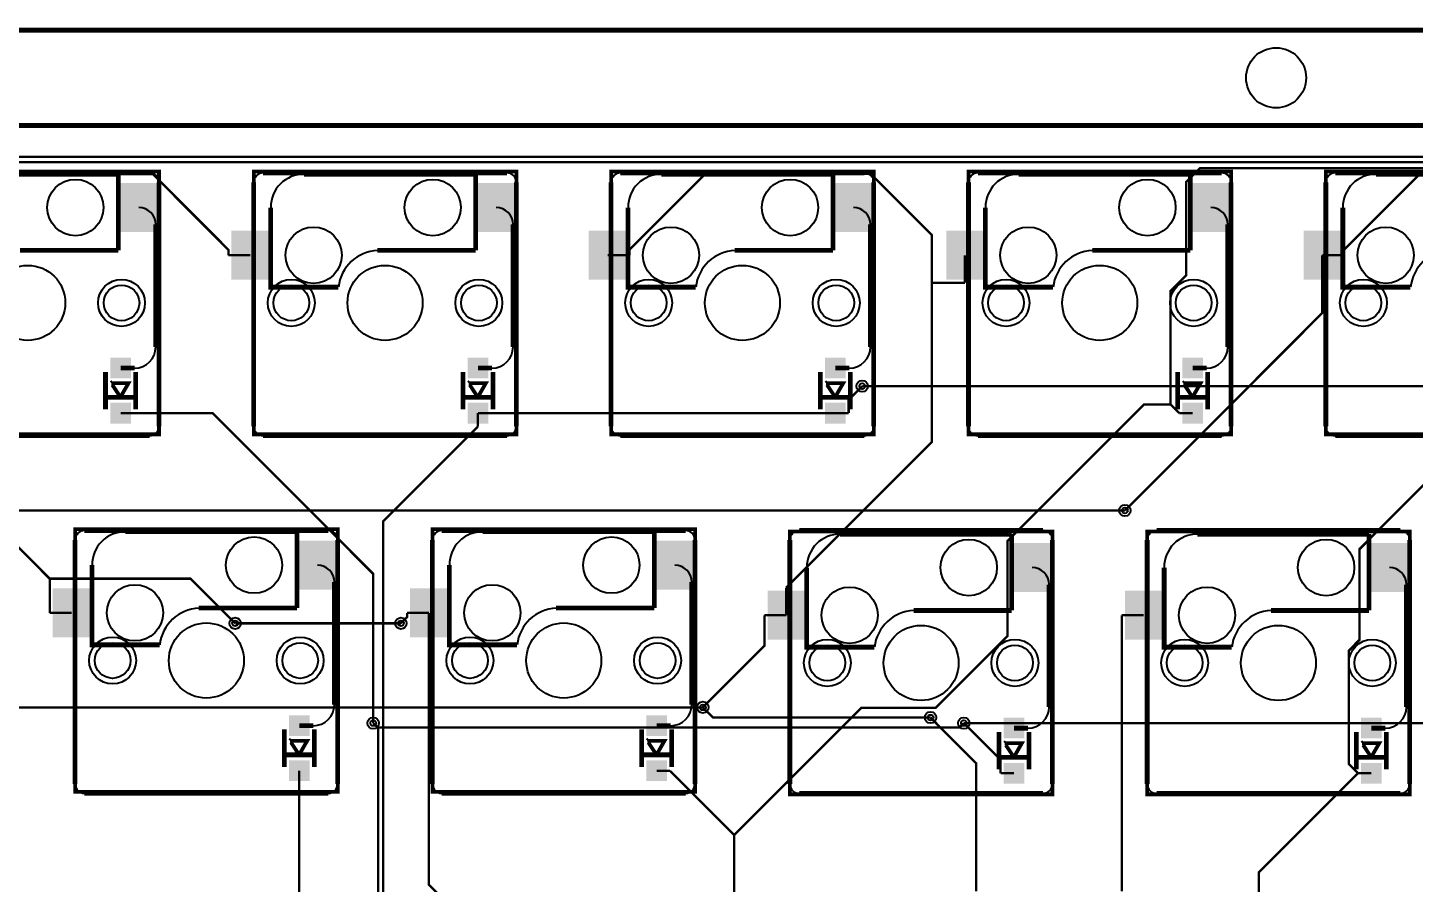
# Model space of a CAD drawing. Header units: millimetres. Extents: x -34 to 290, y -3 to 102.
# Drawn here: x 30 to 103.9, y 54.9 to 100.5 of the extents above; entities that cross this region are included whole.
import ezdxf

# ---------------------------------------------------------------- set-up
doc = ezdxf.new("R2010")
doc.units = ezdxf.units.MM
for name, color, linetype, true_color in [('BoardOutLine', 6, 'Continuous', 0xff00ff), ('BottomLayer', 5, 'Continuous', 0x0000ff), ('BottomPasteMaskLayer', 7, 'Continuous', 0x800000), ('BottomSilkLayer', 7, 'Continuous', 0x66cc33), ('BottomSolderMaskLayer', 7, 'Continuous', 0xaa00ff), ('Hole', 7, 'Continuous', 0x222222), ('Multi-Layer', 7, 'Continuous', 0xc0c0c0), ('TopLayer', 1, 'Continuous', 0xff0000), ('TopSilkLayer', 7, 'Continuous', 0xffcc00)]:
    doc.layers.add(name, color=color, linetype=linetype, true_color=true_color)

msp = doc.modelspace()

# ---------------------------------------------------------------- hatches: boundary and pattern name
at = {"layer": 'BottomLayer'}
for points in [[(36.841, 89.632), (34.941, 89.632), (34.941, 92.132), (36.841, 92.132)], [(55.891, 89.632), (53.991, 89.632), (53.991, 92.132), (55.891, 92.132)], [(74.941, 89.632), (73.041, 89.632), (73.041, 92.132), (74.941, 92.132)], [(93.991, 89.632), (92.091, 89.632), (92.091, 92.132), (93.991, 92.132)], [(42.785, 87.092), (40.885, 87.092), (40.885, 89.592), (42.785, 89.592)], [(61.835, 87.092), (59.935, 87.092), (59.935, 89.592), (61.835, 89.592)], [(80.885, 87.092), (78.985, 87.092), (78.985, 89.592), (80.885, 89.592)], [(99.935, 87.092), (98.035, 87.092), (98.035, 89.592), (99.935, 89.592)], [(35.421, 82.828), (35.421, 81.828), (34.421, 81.828), (34.421, 82.828)], [(54.471, 82.828), (54.471, 81.828), (53.471, 81.828), (53.471, 82.828)], [(73.521, 82.828), (73.521, 81.828), (72.521, 81.828), (72.521, 82.828)], [(92.571, 82.828), (92.571, 81.828), (91.571, 81.828), (91.571, 82.828)], [(35.421, 80.428), (35.421, 79.428), (34.421, 79.428), (34.421, 80.428)], [(54.471, 80.428), (54.471, 79.428), (53.471, 79.428), (53.471, 80.428)], [(73.521, 80.428), (73.521, 79.428), (72.521, 79.428), (72.521, 80.428)], [(92.571, 80.428), (92.571, 79.428), (91.571, 79.428), (91.571, 80.428)], [(46.366, 70.582), (44.466, 70.582), (44.466, 73.082), (46.366, 73.082)], [(65.416, 70.582), (63.516, 70.582), (63.516, 73.082), (65.416, 73.082)], [(84.466, 70.455), (82.566, 70.455), (82.566, 72.955), (84.466, 72.955)], [(103.516, 70.455), (101.616, 70.455), (101.616, 72.955), (103.516, 72.955)], [(33.26, 68.042), (31.36, 68.042), (31.36, 70.542), (33.26, 70.542)], [(52.31, 68.042), (50.41, 68.042), (50.41, 70.542), (52.31, 70.542)], [(71.36, 67.915), (69.46, 67.915), (69.46, 70.415), (71.36, 70.415)], [(90.41, 67.915), (88.51, 67.915), (88.51, 70.415), (90.41, 70.415)], [(44.946, 63.778), (44.946, 62.778), (43.946, 62.778), (43.946, 63.778)], [(63.996, 63.778), (63.996, 62.778), (62.996, 62.778), (62.996, 63.778)], [(83.046, 63.651), (83.046, 62.651), (82.046, 62.651), (82.046, 63.651)], [(102.096, 63.651), (102.096, 62.651), (101.096, 62.651), (101.096, 63.651)], [(44.946, 61.378), (44.946, 60.378), (43.946, 60.378), (43.946, 61.378)], [(63.996, 61.378), (63.996, 60.378), (62.996, 60.378), (62.996, 61.378)], [(83.046, 61.251), (83.046, 60.251), (82.046, 60.251), (82.046, 61.251)], [(102.096, 61.251), (102.096, 60.251), (101.096, 60.251), (101.096, 61.251)]]:
    msp.add_hatch(color=256, dxfattribs=at).paths.add_polyline_path(points)
at = {"layer": 'BottomPasteMaskLayer'}
for points in [[(36.841, 89.632), (34.941, 89.632), (34.941, 92.132), (36.841, 92.132)], [(55.891, 89.632), (53.991, 89.632), (53.991, 92.132), (55.891, 92.132)], [(74.941, 89.632), (73.041, 89.632), (73.041, 92.132), (74.941, 92.132)], [(93.991, 89.632), (92.091, 89.632), (92.091, 92.132), (93.991, 92.132)], [(42.785, 87.092), (40.885, 87.092), (40.885, 89.592), (42.785, 89.592)], [(61.835, 87.092), (59.935, 87.092), (59.935, 89.592), (61.835, 89.592)], [(80.885, 87.092), (78.985, 87.092), (78.985, 89.592), (80.885, 89.592)], [(99.935, 87.092), (98.035, 87.092), (98.035, 89.592), (99.935, 89.592)], [(35.421, 82.828), (35.421, 81.828), (34.421, 81.828), (34.421, 82.828)], [(54.471, 82.828), (54.471, 81.828), (53.471, 81.828), (53.471, 82.828)], [(73.521, 82.828), (73.521, 81.828), (72.521, 81.828), (72.521, 82.828)], [(92.571, 82.828), (92.571, 81.828), (91.571, 81.828), (91.571, 82.828)], [(35.421, 80.428), (35.421, 79.428), (34.421, 79.428), (34.421, 80.428)], [(54.471, 80.428), (54.471, 79.428), (53.471, 79.428), (53.471, 80.428)], [(73.521, 80.428), (73.521, 79.428), (72.521, 79.428), (72.521, 80.428)], [(92.571, 80.428), (92.571, 79.428), (91.571, 79.428), (91.571, 80.428)], [(46.366, 70.582), (44.466, 70.582), (44.466, 73.082), (46.366, 73.082)], [(65.416, 70.582), (63.516, 70.582), (63.516, 73.082), (65.416, 73.082)], [(84.466, 70.455), (82.566, 70.455), (82.566, 72.955), (84.466, 72.955)], [(103.516, 70.455), (101.616, 70.455), (101.616, 72.955), (103.516, 72.955)], [(33.26, 68.042), (31.36, 68.042), (31.36, 70.542), (33.26, 70.542)], [(52.31, 68.042), (50.41, 68.042), (50.41, 70.542), (52.31, 70.542)], [(71.36, 67.915), (69.46, 67.915), (69.46, 70.415), (71.36, 70.415)], [(90.41, 67.915), (88.51, 67.915), (88.51, 70.415), (90.41, 70.415)], [(44.946, 63.778), (44.946, 62.778), (43.946, 62.778), (43.946, 63.778)], [(63.996, 63.778), (63.996, 62.778), (62.996, 62.778), (62.996, 63.778)], [(83.046, 63.651), (83.046, 62.651), (82.046, 62.651), (82.046, 63.651)], [(102.096, 63.651), (102.096, 62.651), (101.096, 62.651), (101.096, 63.651)], [(44.946, 61.378), (44.946, 60.378), (43.946, 60.378), (43.946, 61.378)], [(63.996, 61.378), (63.996, 60.378), (62.996, 60.378), (62.996, 61.378)], [(83.046, 61.251), (83.046, 60.251), (82.046, 60.251), (82.046, 61.251)], [(102.096, 61.251), (102.096, 60.251), (101.096, 60.251), (101.096, 61.251)]]:
    msp.add_hatch(color=256, dxfattribs=at).paths.add_polyline_path(points)
at = {"layer": 'BottomSolderMaskLayer'}
for points in [[(36.892, 89.581), (34.891, 89.581), (34.891, 92.183), (36.892, 92.183)], [(55.942, 89.581), (53.941, 89.581), (53.941, 92.183), (55.942, 92.183)], [(74.992, 89.581), (72.991, 89.581), (72.991, 92.183), (74.992, 92.183)], [(94.042, 89.581), (92.041, 89.581), (92.041, 92.183), (94.042, 92.183)], [(42.836, 87.041), (40.834, 87.041), (40.834, 89.643), (42.836, 89.643)], [(61.886, 87.041), (59.884, 87.041), (59.884, 89.643), (61.886, 89.643)], [(80.936, 87.041), (78.934, 87.041), (78.934, 89.643), (80.936, 89.643)], [(99.986, 87.041), (97.984, 87.041), (97.984, 89.643), (99.986, 89.643)], [(35.472, 82.879), (35.472, 81.777), (34.37, 81.777), (34.37, 82.879)], [(54.522, 82.879), (54.522, 81.777), (53.42, 81.777), (53.42, 82.879)], [(73.572, 82.879), (73.572, 81.777), (72.47, 81.777), (72.47, 82.879)], [(92.622, 82.879), (92.622, 81.777), (91.52, 81.777), (91.52, 82.879)], [(35.472, 80.479), (35.472, 79.377), (34.37, 79.377), (34.37, 80.479)], [(54.522, 80.479), (54.522, 79.377), (53.42, 79.377), (53.42, 80.479)], [(73.572, 80.479), (73.572, 79.377), (72.47, 79.377), (72.47, 80.479)], [(92.622, 80.479), (92.622, 79.377), (91.52, 79.377), (91.52, 80.479)], [(46.417, 70.531), (44.416, 70.531), (44.416, 73.133), (46.417, 73.133)], [(65.467, 70.531), (63.466, 70.531), (63.466, 73.133), (65.467, 73.133)], [(84.517, 70.404), (82.516, 70.404), (82.516, 73.006), (84.517, 73.006)], [(103.567, 70.404), (101.566, 70.404), (101.566, 73.006), (103.567, 73.006)], [(33.311, 67.991), (31.309, 67.991), (31.309, 70.593), (33.311, 70.593)], [(52.361, 67.991), (50.359, 67.991), (50.359, 70.593), (52.361, 70.593)], [(71.411, 67.864), (69.409, 67.864), (69.409, 70.466), (71.411, 70.466)], [(90.461, 67.864), (88.459, 67.864), (88.459, 70.466), (90.461, 70.466)], [(44.997, 63.829), (44.997, 62.727), (43.895, 62.727), (43.895, 63.829)], [(64.047, 63.829), (64.047, 62.727), (62.945, 62.727), (62.945, 63.829)], [(83.097, 63.702), (83.097, 62.6), (81.995, 62.6), (81.995, 63.702)], [(102.147, 63.702), (102.147, 62.6), (101.045, 62.6), (101.045, 63.702)], [(44.997, 61.429), (44.997, 60.327), (43.895, 60.327), (43.895, 61.429)], [(64.047, 61.429), (64.047, 60.327), (62.945, 60.327), (62.945, 61.429)], [(83.097, 61.302), (83.097, 60.2), (81.995, 60.2), (81.995, 61.302)], [(102.147, 61.302), (102.147, 60.2), (101.045, 60.2), (101.045, 61.302)]]:
    msp.add_hatch(color=256, dxfattribs=at).paths.add_polyline_path(points)

# ---------------------------------------------------------------- linework, layer by layer
at = {"layer": 'BoardOutLine', "const_width": 0.254}
msp.add_lwpolyline([(-34.29, 100.33), (-34.29, -2.54), (289.56, -2.54), (289.56, 100.33), (-34.29, 100.33)], close=True, dxfattribs=at)
at = {"layer": 'BottomLayer'}
for points, const_width in [([(214.451, 88.633), (209.504, 93.58), (6.592, 93.58), (-4.755, 82.234), (-4.755, 47.738), (-4.388, 47.371)], 0.127), ([(-4.284, 54.991), (-4.389, 55.096), (-4.389, 71.1), (5.577, 81.066), (16.578, 81.066), (20.712, 85.2), (20.712, 88.938), (25.07, 93.297), (171.687, 93.297), (176.351, 88.633)], 0.127), ([(23.951, 88.342), (23.951, 88.633), (27.97, 92.652), (36.65, 92.652), (40.669, 88.633), (40.669, 88.342)], 0.127), ([(62.051, 88.342), (62.051, 88.633), (66.09, 92.672), (74.907, 92.672), (78.176, 89.403), (78.176, 86.876)], 0.127), ([(129.455, 79.928), (129.153, 80.23), (129.153, 85.045), (121.227, 92.971), (92.46, 92.971), (91.727, 92.238), (91.727, 87.269), (90.89, 86.433), (90.89, 80.393)], 0.127), ([(116.766, 88.342), (116.766, 88.737), (112.9, 92.603), (104.12, 92.603), (100.151, 88.633), (100.151, 88.342)], 0.127), ([(36.795, 87.352), (36.795, 87.352), (36.795, 89.978)], 0.254), ([(55.845, 87.352), (55.845, 87.352), (55.845, 89.978)], 0.254), ([(74.895, 87.352), (74.895, 87.352), (74.895, 89.978)], 0.254), ([(93.945, 87.352), (93.945, 87.352), (93.945, 89.978)], 0.254), ([(41.252, 88.342), (41.252, 88.342), (40.669, 88.342)], 0.127), ([(41.252, 88.342), (41.252, 88.342), (41.835, 88.342)], 0.127), ([(60.885, 88.342), (60.885, 88.342), (62.051, 88.342)], 0.127), ([(79.935, 88.342), (79.935, 88.342), (79.935, 86.876)], 0.127), ([(88.463, 74.742), (98.985, 85.264), (98.985, 88.342)], 0.127), ([(98.985, 88.342), (98.985, 88.342), (100.151, 88.342)], 0.127), ([(36.795, 87.352), (36.795, 87.352), (36.795, 83.453)], 0.254), ([(55.845, 87.352), (55.845, 87.352), (55.845, 83.453)], 0.254), ([(74.895, 87.352), (74.895, 87.352), (74.895, 83.453)], 0.254), ([(93.945, 87.352), (93.945, 87.352), (93.945, 83.453)], 0.254), ([(78.176, 86.876), (78.176, 78.397), (70.41, 70.631)], 0.127), ([(78.176, 86.876), (78.176, 86.876), (79.935, 86.876)], 0.127), ([(19.082, 83.173), (19.082, 83.173), (31.144, 71.111)], 0.127), ([(35.671, 82.328), (35.671, 82.328), (34.921, 82.328)], 0.254), ([(54.721, 82.328), (54.721, 82.328), (53.971, 82.328)], 0.254), ([(73.771, 82.328), (73.771, 82.328), (73.021, 82.328)], 0.254), ([(92.821, 82.328), (92.821, 82.328), (92.071, 82.328)], 0.254), ([(73.736, 79.928), (73.736, 80.644), (74.46, 81.367)], 0.127), ([(48.39, 63.418), (48.39, 71.367), (39.829, 79.928), (34.921, 79.928)], 0.127), ([(53.971, 79.928), (53.971, 79.928), (73.021, 79.928)], 0.127), ([(53.971, 79.928), (53.971, 79.928), (53.971, 79.212)], 0.127), ([(90.89, 80.393), (89.482, 80.393), (82.202, 73.113), (82.202, 68.06), (78.378, 64.236), (74.411, 64.236), (67.632, 57.457)], 0.127), ([(73.021, 79.928), (73.021, 79.928), (73.736, 79.928)], 0.127), ([(90.89, 80.393), (90.89, 80.393), (91.355, 79.928)], 0.127), ([(92.071, 79.928), (92.071, 79.928), (91.355, 79.928)], 0.127), ([(100.88, 60.751), (100.396, 61.235), (100.396, 67.282), (100.962, 67.848), (100.962, 72.679), (108.211, 79.928), (111.121, 79.928)], 0.127), ([(48.556, 41.701), (48.026, 42.231), (48.026, 48.186), (48.928, 49.088), (48.928, 74.169), (53.971, 79.212)], 0.127), ([(31.144, 71.111), (38.654, 71.111), (41.032, 68.733)], 0.127), ([(31.144, 71.111), (31.144, 71.111), (31.144, 69.292)], 0.127), ([(46.32, 68.302), (46.32, 68.302), (46.32, 70.928)], 0.254), ([(65.37, 68.302), (65.37, 68.302), (65.37, 70.928)], 0.254), ([(70.41, 69.898), (70.41, 69.898), (70.41, 70.631)], 0.127), ([(84.42, 68.175), (84.42, 68.175), (84.42, 70.801)], 0.254), ([(103.47, 68.175), (103.47, 68.175), (103.47, 70.801)], 0.254), ([(70.41, 69.898), (70.41, 69.898), (70.41, 69.165)], 0.127), ([(32.31, 69.292), (32.31, 69.292), (31.144, 69.292)], 0.127), ([(50.194, 69.292), (50.194, 69.062), (49.866, 68.733)], 0.127), ([(51.36, 69.292), (51.36, 69.292), (50.194, 69.292)], 0.127), ([(54.893, 50.115), (54.893, 51.281), (51.36, 54.814), (51.36, 69.292)], 0.127), ([(69.244, 69.165), (69.244, 67.538), (65.963, 64.256)], 0.127), ([(70.41, 69.165), (70.41, 69.165), (69.244, 69.165)], 0.127), ([(89.46, 69.165), (89.46, 69.165), (88.294, 69.165)], 0.127), ([(88.294, 54.462), (88.294, 54.462), (88.294, 69.165)], 0.127), ([(46.32, 68.302), (46.32, 68.302), (46.32, 64.403)], 0.254), ([(65.37, 68.302), (65.37, 68.302), (65.37, 64.403)], 0.254), ([(84.42, 68.175), (84.42, 68.175), (84.42, 64.276)], 0.254), ([(103.47, 68.175), (103.47, 68.175), (103.47, 64.276)], 0.254), ([(80.532, 54.462), (80.532, 61.282), (78.1, 63.714)], 0.127), ([(35.299, 16.977), (47.745, 29.423), (47.745, 50.051), (48.647, 50.953), (48.647, 63.161), (48.39, 63.418)], 0.127), ([(45.196, 63.278), (45.196, 63.278), (44.446, 63.278)], 0.254), ([(64.246, 63.278), (64.246, 63.278), (63.496, 63.278)], 0.254), ([(81.83, 60.751), (81.83, 61.466), (79.878, 63.418)], 0.127), ([(83.296, 63.151), (83.296, 63.151), (82.546, 63.151)], 0.254), ([(102.346, 63.151), (102.346, 63.151), (101.596, 63.151)], 0.254), ([(44.446, 60.878), (44.446, 51.516), (47.13, 48.831), (47.13, 32.995)], 0.127), ([(63.496, 60.878), (63.496, 60.878), (64.211, 60.878)], 0.127), ([(67.632, 57.457), (67.632, 57.457), (64.211, 60.878)], 0.127), ([(100.88, 60.751), (95.601, 55.472), (95.601, 48.961), (90.024, 43.384), (75.321, 43.384), (69.667, 37.729)], 0.127), ([(82.546, 60.751), (82.546, 60.751), (81.83, 60.751)], 0.127), ([(101.596, 60.751), (101.596, 60.751), (100.88, 60.751)], 0.127), ([(60.138, 22.651), (67.129, 29.643), (67.129, 34.015), (68.912, 35.798), (68.912, 42.382), (68.678, 42.616), (68.328, 42.616), (67.08, 43.864), (67.08, 50.792), (67.632, 51.345), (67.632, 57.457)], 0.127)]:
    msp.add_lwpolyline(points, dxfattribs=dict(at, const_width=const_width))
for centre, radius, start, end in [((35.891, 89.978), 0.904, 0, 90), ((54.941, 89.978), 0.904, 0, 90), ((73.991, 89.978), 0.904, 0, 90), ((93.041, 89.978), 0.904, 0, 90), ((35.671, 83.453), 1.125, 270, 0), ((54.721, 83.453), 1.125, 270, 0), ((73.771, 83.453), 1.125, 270, 0), ((92.821, 83.453), 1.125, 270, 0), ((45.416, 70.928), 0.904, 0, 90), ((64.466, 70.928), 0.904, 0, 90), ((83.516, 70.801), 0.904, 0, 90), ((102.566, 70.801), 0.904, 0, 90), ((45.196, 64.403), 1.125, 270, 0), ((64.246, 64.403), 1.125, 270, 0), ((83.296, 64.276), 1.125, 270, 0), ((102.346, 64.276), 1.125, 270, 0)]:
    msp.add_arc(centre, radius, start, end, dxfattribs=at)
at = {"layer": 'BottomSilkLayer'}
for points, const_width in [([(25.655, 92.66), (25.655, 92.66), (34.799, 92.66)], 0.254), ([(34.799, 88.596), (34.799, 88.596), (34.799, 92.66)], 0.254), ([(44.705, 92.66), (44.705, 92.66), (53.849, 92.66)], 0.254), ([(53.849, 88.596), (53.849, 88.596), (53.849, 92.66)], 0.254), ([(63.755, 92.66), (63.755, 92.66), (72.899, 92.66)], 0.254), ([(72.899, 88.596), (72.899, 88.596), (72.899, 92.66)], 0.254), ([(82.805, 92.66), (82.805, 92.66), (91.949, 92.66)], 0.254), ([(91.949, 88.596), (91.949, 88.596), (91.949, 92.66)], 0.254), ([(101.855, 92.66), (101.855, 92.66), (110.999, 92.66)], 0.254), ([(46.534, 86.64), (42.927, 86.64), (42.927, 90.882)], 0.254), ([(65.584, 86.64), (61.977, 86.64), (61.977, 90.882)], 0.254), ([(84.634, 86.64), (81.027, 86.64), (81.027, 90.882)], 0.254), ([(103.684, 86.64), (100.077, 86.64), (100.077, 90.882)], 0.254), ([(34.799, 88.596), (34.799, 88.596), (29.567, 88.596)], 0.254), ([(53.849, 88.596), (53.849, 88.596), (48.617, 88.596)], 0.254), ([(72.899, 88.596), (72.899, 88.596), (67.667, 88.596)], 0.254), ([(91.949, 88.596), (91.949, 88.596), (86.717, 88.596)], 0.254), ([(34.121, 80.128), (34.121, 80.128), (34.121, 82.128)], 0.254), ([(35.721, 80.128), (35.721, 80.128), (35.721, 82.128)], 0.254), ([(53.171, 80.128), (53.171, 80.128), (53.171, 82.128)], 0.254), ([(54.771, 80.128), (54.771, 80.128), (54.771, 82.128)], 0.254), ([(72.221, 80.128), (72.221, 80.128), (72.221, 82.128)], 0.254), ([(73.821, 80.128), (73.821, 80.128), (73.821, 82.128)], 0.254), ([(91.271, 80.128), (91.271, 80.128), (91.271, 82.128)], 0.254), ([(92.871, 80.128), (92.871, 80.128), (92.871, 82.128)], 0.254), ([(34.42, 81.527), (34.421, 81.528), (34.92, 80.776)], 0.2), ([(34.421, 81.528), (34.421, 81.528), (35.346, 81.528)], 0.2), ([(35.271, 81.528), (35.346, 81.528), (34.914, 80.777)], 0.2), ([(53.47, 81.527), (53.471, 81.528), (53.97, 80.776)], 0.2), ([(53.471, 81.528), (53.471, 81.528), (54.396, 81.528)], 0.2), ([(54.321, 81.528), (54.396, 81.528), (53.964, 80.777)], 0.2), ([(72.52, 81.527), (72.521, 81.528), (73.02, 80.776)], 0.2), ([(72.521, 81.528), (72.521, 81.528), (73.446, 81.528)], 0.2), ([(73.371, 81.528), (73.446, 81.528), (73.014, 80.777)], 0.2), ([(91.57, 81.527), (91.571, 81.528), (92.07, 80.776)], 0.2), ([(91.571, 81.528), (91.571, 81.528), (92.496, 81.528)], 0.2), ([(92.421, 81.528), (92.496, 81.528), (92.064, 80.777)], 0.2), ([(34.121, 80.777), (34.121, 80.777), (35.721, 80.777)], 0.254), ([(53.171, 80.777), (53.171, 80.777), (54.771, 80.777)], 0.254), ([(72.221, 80.777), (72.221, 80.777), (73.821, 80.777)], 0.254), ([(91.271, 80.777), (91.271, 80.777), (92.871, 80.777)], 0.254), ([(35.18, 73.61), (35.18, 73.61), (44.324, 73.61)], 0.254), ([(44.324, 69.546), (44.324, 69.546), (44.324, 73.61)], 0.254), ([(54.23, 73.61), (54.23, 73.61), (63.374, 73.61)], 0.254), ([(63.374, 69.546), (63.374, 69.546), (63.374, 73.61)], 0.254), ([(73.28, 73.483), (73.28, 73.483), (82.424, 73.483)], 0.254), ([(82.424, 69.419), (82.424, 69.419), (82.424, 73.483)], 0.254), ([(92.33, 73.483), (92.33, 73.483), (101.474, 73.483)], 0.254), ([(101.474, 69.419), (101.474, 69.419), (101.474, 73.483)], 0.254), ([(37.009, 67.59), (33.402, 67.59), (33.402, 71.832)], 0.254), ([(56.059, 67.59), (52.452, 67.59), (52.452, 71.832)], 0.254), ([(75.109, 67.463), (71.502, 67.463), (71.502, 71.705)], 0.254), ([(94.159, 67.463), (90.552, 67.463), (90.552, 71.705)], 0.254), ([(44.324, 69.546), (44.324, 69.546), (39.092, 69.546)], 0.254), ([(63.374, 69.546), (63.374, 69.546), (58.142, 69.546)], 0.254), ([(82.424, 69.419), (82.424, 69.419), (77.192, 69.419)], 0.254), ([(101.474, 69.419), (101.474, 69.419), (96.242, 69.419)], 0.254), ([(43.646, 61.078), (43.646, 61.078), (43.646, 63.078)], 0.254), ([(45.246, 61.078), (45.246, 61.078), (45.246, 63.078)], 0.254), ([(62.696, 61.078), (62.696, 61.078), (62.696, 63.078)], 0.254), ([(64.296, 61.078), (64.296, 61.078), (64.296, 63.078)], 0.254), ([(81.746, 60.951), (81.746, 60.951), (81.746, 62.951)], 0.254), ([(83.346, 60.951), (83.346, 60.951), (83.346, 62.951)], 0.254), ([(100.796, 60.951), (100.796, 60.951), (100.796, 62.951)], 0.254), ([(102.396, 60.951), (102.396, 60.951), (102.396, 62.951)], 0.254), ([(43.945, 62.477), (43.946, 62.478), (44.445, 61.726)], 0.2), ([(43.946, 62.478), (43.946, 62.478), (44.871, 62.478)], 0.2), ([(44.796, 62.478), (44.871, 62.478), (44.439, 61.727)], 0.2), ([(62.995, 62.477), (62.996, 62.478), (63.495, 61.726)], 0.2), ([(62.996, 62.478), (62.996, 62.478), (63.921, 62.478)], 0.2), ([(63.846, 62.478), (63.921, 62.478), (63.489, 61.727)], 0.2), ([(82.045, 62.35), (82.046, 62.351), (82.545, 61.599)], 0.2), ([(82.046, 62.351), (82.046, 62.351), (82.971, 62.351)], 0.2), ([(82.896, 62.351), (82.971, 62.351), (82.539, 61.6)], 0.2), ([(101.095, 62.35), (101.096, 62.351), (101.595, 61.599)], 0.2), ([(101.096, 62.351), (101.096, 62.351), (102.021, 62.351)], 0.2), ([(101.946, 62.351), (102.021, 62.351), (101.589, 61.6)], 0.2), ([(43.646, 61.727), (43.646, 61.727), (45.246, 61.727)], 0.254), ([(62.696, 61.727), (62.696, 61.727), (64.296, 61.727)], 0.254), ([(81.746, 61.6), (81.746, 61.6), (83.346, 61.6)], 0.254), ([(100.796, 61.6), (100.796, 61.6), (102.396, 61.6)], 0.254)]:
    msp.add_lwpolyline(points, dxfattribs=dict(at, const_width=const_width))
for centre, radius, start, end in [((44.697, 90.891), 1.769, 89.72132, 180.27868), ((63.747, 90.891), 1.769, 89.72132, 180.27868), ((82.797, 90.891), 1.769, 89.72132, 180.27868), ((101.847, 90.891), 1.769, 89.72132, 180.27868), ((48.738, 86.38), 2.219, 93.12162, 173.27606), ((67.788, 86.38), 2.219, 93.12162, 173.27606), ((86.838, 86.38), 2.219, 93.12162, 173.27606), ((105.888, 86.38), 2.219, 93.12162, 173.27606), ((35.172, 71.841), 1.769, 89.72132, 180.27868), ((54.222, 71.841), 1.769, 89.72132, 180.27868), ((73.272, 71.714), 1.769, 89.72132, 180.27868), ((92.322, 71.714), 1.769, 89.72132, 180.27868), ((39.213, 67.33), 2.219, 93.12162, 173.27606), ((58.263, 67.33), 2.219, 93.12162, 173.27606), ((77.313, 67.203), 2.219, 93.12162, 173.27606), ((96.363, 67.203), 2.219, 93.12162, 173.27606)]:
    msp.add_arc(centre, radius, start, end, dxfattribs=at)
at = {"layer": 'Hole'}
for centre in [(74.46, 81.367), (88.463, 74.742), (41.032, 68.733), (49.866, 68.733), (65.963, 64.256), (48.39, 63.418), (78.1, 63.714), (79.878, 63.418)]:
    msp.add_circle(centre, 0.153, dxfattribs=at)
at = {"layer": 'Multi-Layer'}
for centre, radius in [((96.52, 97.79), 1.6), ((32.513, 90.882), 1.5), ((51.563, 90.882), 1.5), ((70.613, 90.882), 1.5), ((89.663, 90.882), 1.5), ((45.213, 88.342), 1.5), ((64.263, 88.342), 1.5), ((83.313, 88.342), 1.5), ((102.363, 88.342), 1.5), ((29.973, 85.802), 2), ((49.023, 85.802), 2), ((68.073, 85.802), 2), ((87.123, 85.802), 2), ((34.973, 85.802), 0.95), ((44.023, 85.802), 0.95), ((54.023, 85.802), 0.95), ((63.073, 85.802), 0.95), ((73.073, 85.802), 0.95), ((82.123, 85.802), 0.95), ((92.123, 85.802), 0.95), ((101.173, 85.802), 0.95), ((74.46, 81.367), 0.305), ((88.463, 74.742), 0.305), ((42.038, 71.832), 1.5), ((61.088, 71.832), 1.5), ((80.138, 71.705), 1.5), ((99.188, 71.705), 1.5), ((35.688, 69.292), 1.5), ((54.738, 69.292), 1.5), ((73.788, 69.165), 1.5), ((92.838, 69.165), 1.5), ((39.498, 66.752), 2), ((41.032, 68.733), 0.305), ((49.866, 68.733), 0.305), ((58.548, 66.752), 2), ((77.598, 66.625), 2), ((96.648, 66.625), 2), ((34.498, 66.752), 0.95), ((44.498, 66.752), 0.95), ((53.548, 66.752), 0.95), ((63.548, 66.752), 0.95), ((72.598, 66.625), 0.95), ((82.598, 66.625), 0.95), ((91.648, 66.625), 0.95), ((101.648, 66.625), 0.95), ((65.963, 64.256), 0.305), ((48.39, 63.418), 0.305), ((78.1, 63.714), 0.305), ((79.878, 63.418), 0.305)]:
    msp.add_circle(centre, radius, dxfattribs=at)
at = {"layer": 'TopLayer', "const_width": 0.127}
for points in [[(128.631, 81.367), (128.631, 81.367), (74.46, 81.367)], [(88.463, 74.742), (88.463, 74.742), (1.525, 74.742)], [(49.866, 68.733), (49.866, 68.733), (41.032, 68.733)], [(65.963, 64.256), (65.963, 64.256), (-1.057, 64.256)], [(78.1, 63.714), (66.506, 63.714), (65.963, 64.256)], [(48.39, 63.418), (48.617, 63.191), (79.651, 63.191), (79.878, 63.418)], [(79.878, 63.418), (132.011, 63.418), (135.89, 59.539)]]:
    msp.add_lwpolyline(points, dxfattribs=at)
at = {"layer": 'TopSilkLayer'}
for points, const_width in [([(1.397, 95.25), (1.397, 95.25), (287.147, 95.25)], 0.254), ([(26.873, 78.802), (36.973, 78.802), (36.973, 92.803), (22.973, 92.803), (22.973, 78.802), (26.973, 78.802)], 0.2), ([(23.472, 92.725), (23.472, 92.725), (36.472, 92.725)], 0.254), ([(45.923, 78.802), (56.023, 78.802), (56.023, 92.803), (42.023, 92.803), (42.023, 78.802), (46.023, 78.802)], 0.2), ([(42.522, 92.725), (42.522, 92.725), (55.522, 92.725)], 0.254), ([(64.973, 78.802), (75.073, 78.802), (75.073, 92.803), (61.073, 92.803), (61.073, 78.802), (65.073, 78.802)], 0.2), ([(61.572, 92.725), (61.572, 92.725), (74.572, 92.725)], 0.254), ([(84.023, 78.802), (94.123, 78.802), (94.123, 92.803), (80.123, 92.803), (80.123, 78.802), (84.123, 78.802)], 0.2), ([(80.622, 92.725), (80.622, 92.725), (93.622, 92.725)], 0.254), ([(103.073, 78.802), (113.173, 78.802), (113.173, 92.803), (99.173, 92.803), (99.173, 78.802), (103.173, 78.802)], 0.2), ([(99.672, 92.725), (99.672, 92.725), (112.672, 92.725)], 0.254), ([(36.972, 92.225), (36.972, 92.225), (36.972, 79.225)], 0.254), ([(42.022, 92.225), (42.022, 92.225), (42.022, 79.225)], 0.254), ([(56.022, 92.225), (56.022, 92.225), (56.022, 79.225)], 0.254), ([(61.072, 92.225), (61.072, 92.225), (61.072, 79.225)], 0.254), ([(75.072, 92.225), (75.072, 92.225), (75.072, 79.225)], 0.254), ([(80.122, 92.225), (80.122, 92.225), (80.122, 79.225)], 0.254), ([(94.122, 92.225), (94.122, 92.225), (94.122, 79.225)], 0.254), ([(99.172, 92.225), (99.172, 92.225), (99.172, 79.225)], 0.254), ([(23.472, 78.725), (23.472, 78.725), (36.472, 78.725)], 0.254), ([(42.522, 78.725), (42.522, 78.725), (55.522, 78.725)], 0.254), ([(61.572, 78.725), (61.572, 78.725), (74.572, 78.725)], 0.254), ([(80.622, 78.725), (80.622, 78.725), (93.622, 78.725)], 0.254), ([(99.672, 78.725), (99.672, 78.725), (112.672, 78.725)], 0.254), ([(32.497, 73.175), (32.497, 73.175), (32.497, 60.175)], 0.254), ([(36.398, 59.752), (46.498, 59.752), (46.498, 73.753), (32.498, 73.753), (32.498, 59.752), (36.498, 59.752)], 0.2), ([(32.997, 73.675), (32.997, 73.675), (45.997, 73.675)], 0.254), ([(46.497, 73.175), (46.497, 73.175), (46.497, 60.175)], 0.254), ([(51.547, 73.175), (51.547, 73.175), (51.547, 60.175)], 0.254), ([(55.448, 59.752), (65.548, 59.752), (65.548, 73.753), (51.548, 73.753), (51.548, 59.752), (55.548, 59.752)], 0.2), ([(52.047, 73.675), (52.047, 73.675), (65.047, 73.675)], 0.254), ([(65.547, 73.175), (65.547, 73.175), (65.547, 60.175)], 0.254), ([(70.597, 73.175), (70.597, 73.175), (70.597, 60.175)], 0.254), ([(74.498, 59.625), (84.598, 59.625), (84.598, 73.626), (70.598, 73.626), (70.598, 59.625), (74.598, 59.625)], 0.2), ([(71.097, 73.675), (71.097, 73.675), (84.097, 73.675)], 0.254), ([(84.597, 73.175), (84.597, 73.175), (84.597, 60.175)], 0.254), ([(89.647, 73.175), (89.647, 73.175), (89.647, 60.175)], 0.254), ([(93.548, 59.625), (103.648, 59.625), (103.648, 73.626), (89.648, 73.626), (89.648, 59.625), (93.648, 59.625)], 0.2), ([(90.147, 73.675), (90.147, 73.675), (103.147, 73.675)], 0.254), ([(103.647, 73.175), (103.647, 73.175), (103.647, 60.175)], 0.254), ([(32.997, 59.675), (32.997, 59.675), (45.997, 59.675)], 0.254), ([(52.047, 59.675), (52.047, 59.675), (65.047, 59.675)], 0.254), ([(71.097, 59.675), (71.097, 59.675), (84.097, 59.675)], 0.254), ([(90.147, 59.675), (90.147, 59.675), (103.147, 59.675)], 0.254)]:
    msp.add_lwpolyline(points, dxfattribs=dict(at, const_width=const_width))
for centre in [(34.973, 85.802), (44.023, 85.802), (54.023, 85.802), (63.073, 85.802), (73.073, 85.802), (82.123, 85.802), (92.123, 85.802), (101.173, 85.802), (34.498, 66.752), (44.498, 66.752), (53.548, 66.752), (63.548, 66.752), (72.598, 66.625), (82.598, 66.625), (91.648, 66.625), (101.648, 66.625)]:
    msp.add_circle(centre, 1.25, dxfattribs=at)
for centre, start, end in [((36.472, 92.225), 0, 90), ((42.522, 92.225), 90, 180), ((55.522, 92.225), 0, 90), ((61.572, 92.225), 90, 180), ((74.572, 92.225), 0, 90), ((80.622, 92.225), 90, 180), ((93.622, 92.225), 0, 90), ((99.672, 92.225), 90, 180), ((36.472, 79.225), 270, 360), ((42.522, 79.225), 180, 270), ((55.522, 79.225), 270, 360), ((61.572, 79.225), 180, 270), ((74.572, 79.225), 270, 360), ((80.622, 79.225), 180, 270), ((93.622, 79.225), 270, 360), ((99.672, 79.225), 180, 270), ((32.997, 73.175), 90, 180), ((45.997, 73.175), 0, 90), ((52.047, 73.175), 90, 180), ((65.047, 73.175), 0, 90), ((71.097, 73.175), 90, 180), ((84.097, 73.175), 0, 90), ((90.147, 73.175), 90, 180), ((103.147, 73.175), 0, 90), ((32.997, 60.175), 180, 270), ((45.997, 60.175), 270, 360), ((52.047, 60.175), 180, 270), ((65.047, 60.175), 270, 360), ((71.097, 60.175), 180, 270), ((84.097, 60.175), 270, 360), ((90.147, 60.175), 180, 270), ((103.147, 60.175), 270, 360)]:
    msp.add_arc(centre, 0.5, start, end, dxfattribs=at)

doc.saveas('drawing.dxf')
